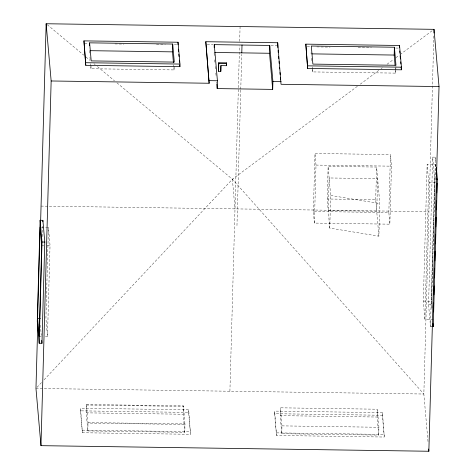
<?xml version="1.0" encoding="UTF-8"?>
<svg xmlns="http://www.w3.org/2000/svg" width="475" height="475" viewBox="0 0 475 475"><rect width="100%" height="100%" fill="white"/><g stroke="black" fill="none" stroke-linecap="round" stroke-linejoin="round"><path stroke-width="0.36" stroke-dasharray="2.38 1.78" d="M42.429 236.586L42.72 226.237M41.515 227.175L48.45 227.276L45.909 318.446L47.488 336.508L45.41 336.478M47.488 336.508L50.035 245.338L48.45 227.276M80.477 410.851L80.548 408.245L188.688 409.8L190.528 434.298L82.389 432.743L80.477 410.851L188.617 412.413L190.528 434.298M174.171 66.369L174.076 69.926L90.974 68.733L91.075 65.176M82.389 432.743L80.548 408.245M87.804 430.908L88.041 422.56L185.007 423.955L184.775 432.303L87.804 430.908L86.224 412.846L86.462 404.498L183.427 405.893L184.995 424.478L88.023 423.082L86.462 404.498M184.775 432.303L183.196 414.242L183.427 405.893M188.617 412.413L188.688 409.8M229.906 391.228L239.548 45.814M239.673 41.367L240.083 26.541M236.966 225.554L240.754 89.923M240.772 89.181L241.745 54.346M274.598 413.707L274.669 411.101L382.452 412.656L384.287 437.03L276.503 435.474L274.598 413.707L382.381 415.263L384.287 437.03M276.503 435.474L274.669 411.101M280.167 415.643L280.387 407.817L377.352 409.213L378.937 427.274L378.718 435.1L281.746 433.705L280.167 415.643L377.138 417.038L378.718 435.1M281.746 433.705L281.966 425.879L280.387 407.817M311.077 53.859L311.119 52.44M395.859 69.564L395.758 73.12L312.663 71.921L312.758 68.364M313.363 211.482L314.984 153.484L390.456 154.571L391.471 166.167L389.856 224.17L314.379 223.084L313.363 211.482L388.841 212.568L389.856 224.17M314.379 223.084L316 165.08L314.984 153.484M327.216 198.989L328.124 166.363L376.61 167.063L379.804 203.567L378.89 236.194L329.757 228.077L327.216 198.989L375.701 199.69L378.89 236.194M329.757 228.077L330.671 195.451L328.124 166.363M375.701 199.69L376.61 167.063M377.138 417.038L377.352 409.213M382.381 415.263L382.452 412.656M388.841 212.568L390.456 154.571M395.877 68.851L395.954 66.007M433.23 319.265L424.905 319.147L423.326 301.085L427.144 164.326L435.468 164.445L435.658 166.612M424.905 319.147L428.723 182.388L427.144 164.326M433.841 36.005L423.848 394.024L428.082 442.445M431.864 326.533L430.475 326.509L428.557 304.558L432.672 157.118L435.444 157.16L435.83 161.547M430.475 326.509L434.589 179.069L432.672 157.118M431.65 308.257L431.33 304.594L435.444 157.16M432.22 307.705L431.65 301.203L435.385 167.402M435.403 166.66L435.468 164.445M36.985 387.357L41.551 382.488M44.092 379.786L232.4 179.229L357.895 85.933M360.276 84.164L378.712 70.454M381.093 68.685L382.28 67.806M387.042 64.267L393.579 59.405M395.96 57.635L399.528 54.981M400.122 54.536L432.838 30.222M207.207 44.341L213.073 44.424M271.035 45.256L276.901 45.345M84.609 43.498L88.314 43.552M114.992 43.932L123.886 44.062M156.489 44.531L165.383 44.662M174.277 44.787L177.24 44.828M307.23 46.77L310.181 46.811M316.825 46.906L330.107 47.096M358.15 47.5L371.432 47.696M395.788 48.046L398.739 48.088M316 165.08L391.471 166.167M434.589 179.069L435.979 179.093M428.723 182.388L436.353 182.495M41.058 206.091L428.937 211.678M41.711 245.219L43.789 245.248M47.257 245.296L50.035 245.338M423.326 301.085L431.65 301.203M428.557 304.558L431.33 304.594M39.164 336.389L41.248 336.419M35.969 388.437L423.848 394.024L232.4 179.229L116.773 82.709M86.444 405.021L183.415 406.416M86.224 412.846L183.196 414.242M281.966 425.879L378.937 427.274M276.575 432.867L384.358 434.423M82.46 430.136L190.6 431.692M330.671 195.451L379.804 203.567M47.286 24.7L83.737 55.13M86.017 57.03L90.007 60.361M93.991 63.692L95.131 64.642M97.411 66.542L114.499 80.803M395.313 68.062L395.503 70.229M395.568 70.953L395.758 73.12M311.457 58.199L311.713 61.085M312.218 66.868L312.407 69.035M312.473 69.754L312.663 71.921M232.4 179.229L234.994 208.887M214.106 53.2L214.362 56.151M214.688 59.838L214.943 62.783M215.264 66.47L215.525 69.421M215.846 73.108L216.107 76.053M216.624 81.955L216.748 83.428M173.63 64.873L173.82 67.04M173.886 67.759L174.076 69.926M89.395 50.671L89.65 53.562M89.965 57.172L90.28 60.782M90.535 63.674L90.725 65.841M90.784 66.565L90.974 68.733M40.375 325.191L41.26 335.332M329.139 177.965L328.231 210.585L376.711 211.286L377.625 178.659L329.139 177.965"/><path stroke-width="0.71" d="M40.108 220.287L37.282 321.527L39.182 343.265L41.96 343.3L44.787 242.06L42.881 220.323L40.108 220.287L42.008 242.018L39.182 343.265M37.584 318.327L40.132 227.157L41.711 245.219L39.164 336.389L37.584 318.327L40.357 318.369M37.768 323.95L35.969 388.437L40.975 445.663L428.854 451.25L439.031 86.563L434.025 29.337L46.146 23.75L40.642 220.917M42.839 221.801L42.881 220.323M40.975 445.663L51.152 80.976L46.146 23.75M83.938 40.88L85.779 65.324L179.894 66.678L179.966 64.066L178.054 42.233L83.938 40.88L85.779 65.324M89.532 45.689L89.615 42.845L172.71 44.038L174.289 62.1L91.194 60.907L89.615 42.845M173.44 62.706L172.49 51.864L172.71 44.038M177.982 44.84L178.054 42.233M439.031 86.563L281.04 84.289L277.709 42.744L205.812 41.711L209.143 83.25L51.152 80.976M209.143 83.25L205.812 41.711M214.178 47.482L214.261 44.638L269.752 45.44L272.911 81.563L272.692 89.389L217.2 88.587L216.814 84.164M217.2 88.587L217.419 80.762L214.261 44.638M218.743 62.742L218.589 71.327L220.81 71.363L220.97 65.621L226.522 65.698L226.575 63.614L226.51 62.854L218.743 62.742L218.589 71.327M220.881 65.58L220.81 71.363M226.51 62.854L226.522 65.698M241.787 52.862L242.007 45.036M272.692 89.389L269.533 53.265L269.752 45.44M277.709 42.744L277.827 47.559M305.829 44.139L307.652 68.448L401.375 69.801L401.446 67.189L399.546 45.487L305.829 44.139L307.652 68.448M395.063 65.176L394.179 55.058L394.398 47.233L311.297 46.033L312.877 64.095L395.978 65.295L394.398 47.233M399.493 47.447L399.546 45.487M433.924 33.042L434.025 29.337M433.438 311.873L433.681 303.002M433.912 294.868L434.156 285.998M434.382 277.869L434.655 268.256M434.857 260.864L435.13 251.257M435.332 243.865L435.599 234.252M435.807 226.86L436.074 217.247M436.282 209.855L436.531 200.984M436.757 192.856L437.024 183.243M431.864 326.533L433.247 326.551L437.362 179.111L436.341 167.402M90.137 50.682L172.49 51.864M214.771 52.476L269.533 53.265M311.82 53.871L394.179 55.058M218.809 63.502L226.575 63.614M307.729 65.841L401.446 67.189M85.85 62.712L179.966 64.066M209.214 80.643L217.419 80.762M272.911 81.563L281.117 81.682M435.979 179.093L437.362 179.111M42.008 242.018L44.787 242.06M432.992 323.623L433.247 326.551M399.73 50.991L399.92 53.164M400.17 56.056L400.425 58.947M400.68 61.845L400.87 64.012M401.12 66.904L401.375 69.801M428.664 449.047L428.854 451.25M278.083 50.498L278.279 52.701M278.599 56.371L278.789 58.579M279.051 61.512L279.241 63.721M279.561 67.391L279.692 68.863M280.012 72.532L280.208 74.735M280.464 77.674L280.654 79.883M178.362 49.21L178.553 51.389M178.808 54.304L178.998 56.489M179.318 60.129L179.508 62.308M179.764 65.223L179.894 66.678M41.705 340.403L41.96 343.3"/></g></svg>
